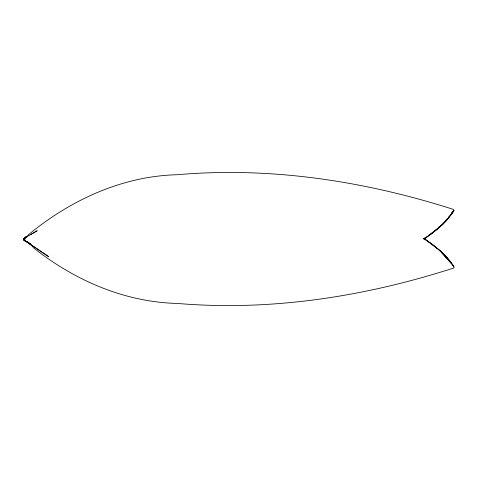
<?xml version="1.0" encoding="UTF-8"?>
<svg xmlns="http://www.w3.org/2000/svg" width="478" height="478" viewBox="0 0 478 478"><rect width="100%" height="100%" fill="white"/><g stroke="black" fill="none" stroke-linecap="round" stroke-linejoin="round"><path stroke-width="0.72" d="M30.628 234.596L37.206 230.713L24.079 238.462L26.153 236.831L24.079 238.462L24.085 240.087L48.84 256.794L24.211 240.087C23.942 234.889 24.533 242.908 23.924 239.275M439.712 227.038L446.374 220.507L453.281 211.431C446.267 222.652 435.578 230.868 424.93 238.408L423.759 238.779C425.026 238.719 424.757 240.201 424.345 238.618C432.088 233.611 440.608 226.919 447.109 219.677M452.648 264.943L446.434 257.009L439.742 250.472L424.386 238.785C424.685 237.542 425.008 238.408 424.058 238.779C434.729 245.662 446.554 254.983 453.61 266.479C447.05 255.766 435.595 246.367 424.93 239.143L423.759 238.779L424.93 238.391L424.398 238.779L439.73 227.026M424.823 239.37L424.398 238.779L424.93 238.408L424.679 238.062M424.607 238.612L424.524 239.143L423.807 238.779M424.518 238.498L424.757 239.478M424.446 238.827L424.1 238.779L424.291 238.54L424.805 239.311L424.243 238.982M452.929 211.993L453.508 211.061L452.182 213.14M446.494 219.623L447.402 218.583M448.681 217.108L449.619 216.032M447.892 218.332L442.712 224.254L430.116 234.704M448.83 217.257L451.184 214.568M424.339 238.916L424.817 238.181L424.1 238.779L424.858 239.233L424.333 238.779L424.912 238.343L424.1 238.779L424.607 239.209M424.697 238.552L424.912 238.343L424.213 238.779M26.153 236.885L23.948 238.462L28.405 235.218M438.308 227.558L439.413 226.632M23.996 238.462L25.023 237.662M28.405 234.752C70.391 200.073 122.237 176.095 177.302 174.721C270.638 166.565 364.768 181.037 453.676 209.478M24.079 238.462L25.316 237.626M453.753 268.003C364.911 296.671 270.817 311.369 177.463 303.446C124.4 302.18 74.078 280.138 32.952 247.389M24.235 240.087L32.952 246.582M23.9 238.462L25.531 238.462M424.374 238.779L424.93 239.143L424.333 238.779M23.9 240.087L25.531 240.087M24.211 240.087L30.64 243.941L27.354 241.946M26.159 241.665L23.996 240.087L26.159 241.713L25.023 240.822M452.965 265.463L452.236 264.322L453.317 265.995L453.019 265.523M439.754 250.484L446.434 257.009M441.654 252.223L451.286 262.978M452.146 212.124L452.003 213.033L452.146 212.124M454.028 210.141L453.544 211.001L454.028 210.141M25.023 240.858L24.085 240.087L25.023 240.888M446.022 257.373L441.481 252.396L451.077 263.115L446.022 257.373M454.052 267.214L453.574 266.419L454.052 267.25"/></g></svg>
